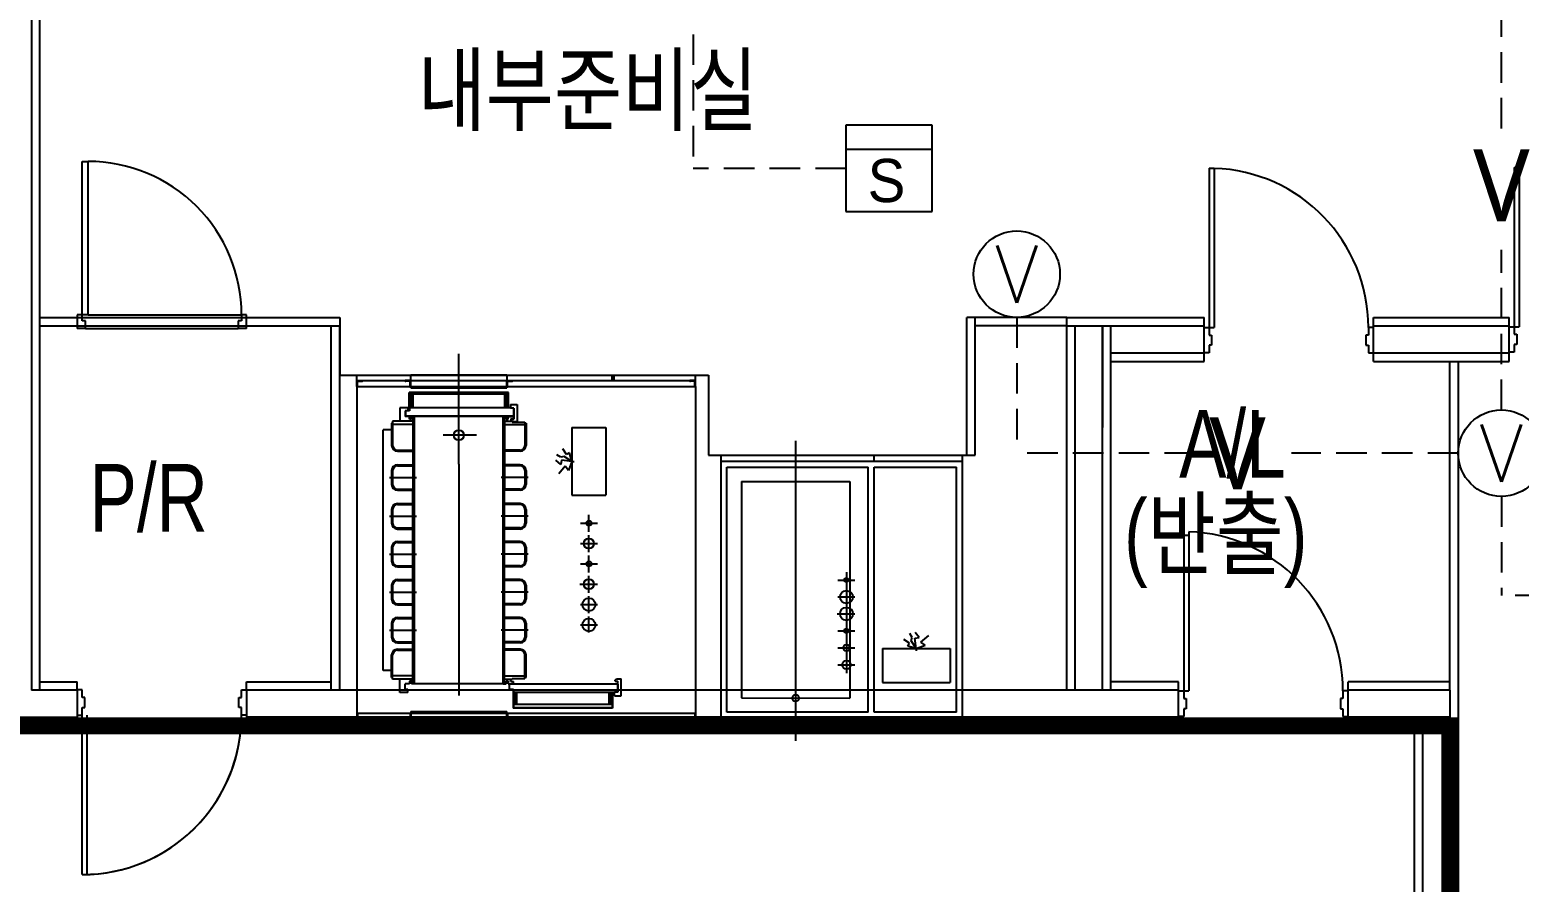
# Model space of a CAD drawing. Header units: millimetres. Extents: x 1710 to 94914, y 1329 to 63037.
# Drawn here: x 44202 to 52991, y 41161 to 46192 of the extents above; entities that cross this region are included whole.
import ezdxf
from ezdxf.enums import TextEntityAlignment as Align

# ---------------------------------------------------------------- set-up
doc = ezdxf.new("R2010")
doc.units = ezdxf.units.MM
doc.header["$LTSCALE"] = 120
doc.linetypes.add('HIDDENX2', pattern=[0.75, 0.5, -0.25])
for name, color, linetype in [('6구역', 51, 'Continuous'), ('ARCH', 9, 'Continuous'), ('DET', 2, 'Continuous'), ('DET-S', 2, 'Continuous'), ('fire', 2, 'Continuous'), ('fire-l', 4, 'Continuous'), ('STROBE', 1, 'Continuous')]:
    doc.layers.add(name, color=color, linetype=linetype)
doc.styles.add('GHD', font='')
doc.styles.add('ghs', font='')
doc.styles.get("Standard").update_dxf_attribs({"font": 'SIMPLEX.shx'})
doc.styles.add('SUKWOO', font='malgun.ttf')
doc.styles.get('GHD').set_extended_font_data('Dotum')
doc.styles.get('ghs').set_extended_font_data('Dotum')

# ---------------------------------------------------------------- blocks, each defined once
blk = doc.blocks.new('e-01')
at = {"layer": 'DET'}
for p, q in [((1.5, 1.5), (-1.5, 1.5)), ((-1.5, 1.5), (-1.5, -1.5)), ((1.5, -1.5), (1.5, 1.5)), ((1.5, 0.66), (-1.5, 0.66))]:
    blk.add_line(p, q, dxfattribs=at)
at = {"layer": 'DET-S'}
blk.add_line((-1.5, -1.5), (1.5, -1.5), dxfattribs=at)
at = {"layer": 'DET', "color": 1, "style": 'ghs'}
blk.add_text('S', height=1.5, dxfattribs=at).set_placement((-0.745, -1.172))
blk = doc.blocks.new('e-07')
at = {"layer": 'fire'}
blk.add_circle((0, 1.5), 1.5, dxfattribs=at)
at = {"layer": 'STROBE'}
blk.add_line((0, 3), (0, 2.99), dxfattribs=at)
at = {"layer": 'fire', "color": 1}
blk.add_text('V', height=2, dxfattribs=at).set_placement((0, 1.5), align=Align.MIDDLE)

msp = doc.modelspace()

# ---------------------------------------------------------------- linework, layer by layer
at = {"layer": '6구역', "linetype": 'Continuous', "const_width": 100, "elevation": 0}
msp.add_lwpolyline([(60281.3, 31994.2), (50381.3, 31994.2), (50381.3, 35944.2), (52581.3, 35944.2), (52581.3, 42084.2), (40531.3, 42084.2), (40531.3, 44357), (37056.3, 44357), (37056.3, 37968.3), (36105.3, 37968.3), (36105.3, 35920.8), (25778.8, 35920.8), (25778.8, 44357)], dxfattribs=at)
at = {"layer": 'ARCH', "color": 9}
for p, q in [((44211.3, 51924.1, 0), (44211.3, 42294.2, 0)), ((44261.3, 42294.2, 0), (44261.3, 51924.1, 0)), ((44510.7, 44509.2, 0), (44510.7, 45414.5, 0)), ((44510.7, 45414.5, 0), (44546, 45414.5, 0)), ((44546, 44509.2, 0), (44546, 45414.5, 0)), ((51161.3, 45374.2, 0), (51161.3, 44434.2, 0)), ((51161.3, 45374.2, 0), (51191.3, 45374.2, 0)), ((51191.3, 45374.2, 0), (51191.3, 44434.2, 0)), ((52961.3, 45379.2, 0), (52961.3, 44439.2, 0)), ((52961.3, 45379.2, 0), (52991.3, 45379.2, 0)), ((52991.3, 45379.2, 0), (52991.3, 44439.2, 0)), ((44261.3, 44494.2, 0), (46031.3, 44494.2, 0)), ((44510.7, 44509.2, 0), (44481.3, 44509.2, 0)), ((44481.3, 44509.2, 0), (44481.3, 44429.2, 0)), ((44481.3, 44494.2, 0), (44481.3, 44444.2, 0)), ((44481.3, 44494.2, 0), (44481.3, 44444.2, 0)), ((44510.7, 44473.3, 0), (44510.7, 44509.2, 0)), ((44546, 44509.2, 0), (44510.7, 44509.2, 0)), ((44546, 44509.2, 0), (45452, 44509.2, 0)), ((45452, 44509.2, 0), (45452, 44473.3, 0)), ((45481.3, 44509.2, 0), (45452, 44509.2, 0)), ((45481.3, 44429.2, 0), (45481.3, 44509.2, 0)), ((45481.3, 44444.2, 0), (45481.3, 44494.2, 0)), ((46031.3, 44494.2, 0), (46031.3, 44152.2, 0)), ((49731.3, 43680.2, 0), (49731.3, 44494.2, 0)), ((49731.3, 43680.2, 0), (49731.3, 44494.2, 0)), ((50321.3, 44494.2, 0), (49731.3, 44494.2, 0)), ((49781.3, 43680.2, 0), (49781.3, 44494.2, 0)), ((49781.3, 43680.2, 0), (49781.3, 44494.2, 0)), ((50321.3, 44494.2, 0), (51131.3, 44494.2, 0)), ((50321.3, 42294.2, 0), (50321.3, 44494.2, 0)), ((51131.3, 44234.2, 0), (51131.3, 44494.2, 0)), ((52131.3, 44494.2, 0), (52931.3, 44494.2, 0)), ((52131.3, 44234.2, 0), (52131.3, 44494.2, 0)), ((52931.3, 44234.2, 0), (52931.3, 44494.2, 0)), ((44261.3, 44444.2, 0), (46031.3, 44444.2, 0)), ((44261.3, 44444.2, 0), (46031.3, 44444.2, 0)), ((44531.2, 44429.2, 0), (44481.3, 44429.2, 0)), ((44531.2, 44473.3, 0), (44510.7, 44473.3, 0)), ((44531.2, 44429.2, 0), (44531.2, 44473.3, 0)), ((44531.2, 44429.2, 0), (45431.5, 44429.2, 0)), ((45431.5, 44473.3, 0), (45431.5, 44429.2, 0)), ((45452, 44473.3, 0), (45431.5, 44473.3, 0)), ((45452, 44473.3, 0), (45431.5, 44473.3, 0)), ((45481.3, 44429.2, 0), (45431.5, 44429.2, 0)), ((45981.3, 42294.2, 0), (45981.3, 44444.2, 0)), ((45981.3, 42294.2, 0), (45981.3, 44444.2, 0)), ((46031.3, 42294.2, 0), (46031.3, 44444.2, 0)), ((49781.3, 43844.2, 0), (49781.3, 44444.2, 0)), ((49781.3, 43844.2, 0), (49781.3, 44444.2, 0)), ((50321.3, 44444.2, 0), (49781.3, 44444.2, 0)), ((50321.3, 44444.2, 0), (51131.3, 44444.2, 0)), ((50371.3, 42294.2, 0), (50371.3, 44444.2, 0)), ((50531.3, 42294.2, 0), (50531.3, 44444.2, 0)), ((50531.3, 44444.2, 0), (50531.3, 43844.2, 0)), ((50531.3, 44444.2, 0), (50531.3, 43844.2, 0)), ((50581.3, 42294.2, 0), (50581.3, 44444.2, 0)), ((51131.3, 44279.2, 0), (51131.3, 44439.2, 0)), ((51131.3, 44434.2, 0), (51161.3, 44434.2, 0)), ((51161.3, 44434.2, 0), (51191.3, 44434.2, 0)), ((51161.3, 44434.2, 0), (51161.3, 44389.2, 0)), ((51161.3, 44389.2, 0), (51176.3, 44389.2, 0)), ((51176.3, 44389.2, 0), (51176.3, 44329.2, 0)), ((52101.3, 44389.2, 0), (52086.3, 44389.2, 0)), ((52086.3, 44389.2, 0), (52086.3, 44329.2, 0)), ((52131.3, 44434.2, 0), (52101.3, 44434.2, 0)), ((52101.3, 44434.2, 0), (52101.3, 44389.2, 0)), ((52131.3, 44444.2, 0), (52931.3, 44444.2, 0)), ((52131.3, 44279.2, 0), (52131.3, 44439.2, 0)), ((52931.3, 44284.2, 0), (52931.3, 44444.2, 0)), ((52931.3, 44439.2, 0), (52961.3, 44439.2, 0)), ((52961.3, 44439.2, 0), (52991.3, 44439.2, 0)), ((52961.3, 44439.2, 0), (52961.3, 44394.2, 0)), ((52961.3, 44394.2, 0), (52976.3, 44394.2, 0)), ((52976.3, 44394.2, 0), (52976.3, 44334.2, 0)), ((51176.3, 44329.2, 0), (51161.3, 44329.2, 0)), ((51161.3, 44329.2, 0), (51161.3, 44284.2, 0)), ((52086.3, 44329.2, 0), (52101.3, 44329.2, 0)), ((52101.3, 44329.2, 0), (52101.3, 44284.2, 0)), ((52976.3, 44334.2, 0), (52961.3, 44334.2, 0)), ((52961.3, 44334.2, 0), (52961.3, 44289.2, 0)), ((46733.8, 43627.4, 0), (46733.8, 44278.3, 0)), ((50581.3, 44284.2, 0), (51131.3, 44284.2, 0)), ((50581.3, 44234.2, 0), (51131.3, 44234.2, 0)), ((51161.3, 44284.2, 0), (51131.3, 44284.2, 0)), ((52101.3, 44284.2, 0), (52131.3, 44284.2, 0)), ((52131.3, 44284.2, 0), (52931.3, 44284.2, 0)), ((52131.3, 44234.2, 0), (52931.3, 44234.2, 0)), ((52581.3, 42294.2, 0), (52581.3, 44234.2, 0)), ((52631.3, 44234.2, 0), (52631.3, 34894.2, 0)), ((52961.3, 44289.2, 0), (52931.3, 44289.2, 0)), ((46031.3, 44152.2, 0), (48206.3, 44152.2, 0)), ((46131.3, 44087.2, 0), (46131.3, 44152.2, 0)), ((46131.3, 44152.2, 0), (46451.3, 44152.2, 0)), ((46451.3, 44079.2, 0), (46451.3, 44152.2, 0)), ((47016.3, 44152.2, 0), (46451.3, 44152.2, 0)), ((47016.3, 44152.2, 0), (47016.3, 44079.2, 0)), ((47016.3, 44152.2, 0), (47638.8, 44152.2, 0)), ((47638.8, 44122.2, 0), (47638.8, 44152.2, 0)), ((47651.3, 44152.2, 0), (48131.3, 44152.2, 0)), ((47651.3, 44122.2, 0), (47651.3, 44152.2, 0)), ((48131.3, 44087.2, 0), (48131.3, 44152.2, 0)), ((48206.3, 44152.2, 0), (48206.3, 43680.2, 0)), ((46131.3, 44087.2, 0), (46131.3, 44122.2, 0)), ((46131.3, 44122.2, 0), (46166.3, 44122.2, 0)), ((46131.3, 44087.2, 0), (48131.3, 44087.2, 0)), ((46131.3, 44087.2, 0), (46131.3, 42159.2, 0)), ((46136.3, 44092.2, 0), (46136.3, 44117.2, 0)), ((46136.3, 44117.2, 0), (46161.3, 44117.2, 0)), ((46166.3, 44122.2, 0), (48081.3, 44122.2, 0)), ((46451.3, 44122.2, 0), (46416.3, 44122.2, 0)), ((46446.3, 44117.2, 0), (46421.3, 44117.2, 0)), ((46441.3, 43941.7, 0), (46441.3, 44051.7, 0)), ((47027.3, 44051.7, 0), (46441.3, 44051.7, 0)), ((46442.8, 43941.7, 0), (46442.8, 44050.2, 0)), ((47025.8, 44050.2, 0), (46442.8, 44050.2, 0)), ((46442.8, 43960.7, 0), (46442.8, 44040.7, 0)), ((47025.8, 44040.7, 0), (46442.8, 44040.7, 0)), ((46446.3, 44092.2, 0), (46446.3, 44117.2, 0)), ((46451.3, 44087.2, 0), (46451.3, 44122.2, 0)), ((46451.3, 44079.2, 0), (47016.3, 44079.2, 0)), ((46452.8, 44040.7, 0), (46452.8, 43960.7, 0)), ((46462.8, 44040.7, 0), (46452.8, 44040.7, 0)), ((46462.8, 44040.7, 0), (46462.8, 43960.7, 0)), ((47005.8, 43960.7, 0), (47005.8, 44040.7, 0)), ((47015.8, 44040.7, 0), (47005.8, 44040.7, 0)), ((47015.8, 43960.7, 0), (47015.8, 44040.7, 0)), ((47016.3, 44087.2, 0), (47016.3, 44122.2, 0)), ((47016.3, 44122.2, 0), (47051.3, 44122.2, 0)), ((47021.3, 44092.2, 0), (47021.3, 44117.2, 0)), ((47021.3, 44117.2, 0), (47046.3, 44117.2, 0)), ((47025.8, 43960.7, 0), (47025.8, 44050.2, 0)), ((47025.8, 43960.7, 0), (47025.8, 44040.7, 0)), ((47027.3, 43960.7, 0), (47027.3, 44051.7, 0)), ((48081.3, 44122.2, 0), (48131.3, 44122.2, 0)), ((48131.3, 44122.2, 0), (48096.3, 44122.2, 0)), ((48126.3, 44117.2, 0), (48101.3, 44117.2, 0)), ((48126.3, 44092.2, 0), (48126.3, 44117.2, 0)), ((48131.3, 44087.2, 0), (48131.3, 44122.2, 0)), ((48131.3, 44087.2, 0), (48131.3, 42159.2, 0)), ((46432.8, 43959.7, 0), (46385.3, 43959.7, 0)), ((46385.3, 43959.7, 0), (46385.3, 43880.7, 0)), ((46432.8, 43959.7, 0), (46432.8, 43942.7, 0)), ((47038.8, 43960.7, 0), (46442.8, 43960.7, 0)), ((46442.8, 43960.7, 0), (46442.8, 43941.7, 0)), ((47038.8, 43979.7, 0), (47038.8, 43957.7, 0)), ((47038.8, 43979.7, 0), (47078.8, 43979.7, 0)), ((47038.8, 43957.7, 0), (47038.8, 43960.7, 0)), ((47058.8, 43957.7, 0), (47038.8, 43957.7, 0)), ((47058.8, 43957.7, 0), (47038.8, 43957.7, 0)), ((47058.8, 43957.7, 0), (47058.8, 43893.7, 0)), ((47058.8, 43911.7, 0), (47058.8, 43957.7, 0)), ((47078.8, 43979.7, 0), (47078.8, 43879.7, 0)), ((46337.3, 43870.7, 0), (46337.3, 43738.7, 0)), ((46343.3, 43870.7, 0), (46337.3, 43870.7, 0)), ((46343.3, 43880.7, 0), (46343.3, 43861.7, 0)), ((46463.3, 43880.7, 0), (46343.3, 43880.7, 0)), ((46343.3, 43870.7, 0), (46343.3, 43738.7, 0)), ((46463.3, 43861.7, 0), (46343.3, 43861.7, 0)), ((46463.3, 43880.7, 0), (46385.3, 43880.7, 0)), ((46417.8, 43942.7, 0), (46417.8, 43909.7, 0)), ((46432.8, 43942.7, 0), (46417.8, 43942.7, 0)), ((46442.6, 43909.7, 0), (46417.8, 43909.7, 0)), ((46442.8, 43941.7, 0), (46419.8, 43941.7, 0)), ((46419.8, 43941.7, 0), (46419.8, 43911.7, 0)), ((47058.8, 43911.7, 0), (46419.8, 43911.7, 0)), ((46442.6, 43892.7, 0), (46442.6, 43909.7, 0)), ((46455.1, 43892.7, 0), (46442.6, 43892.7, 0)), ((46463.3, 43909.7, 0), (46455.1, 43909.7, 0)), ((46455.1, 43892.7, 0), (46455.1, 43909.7, 0)), ((46471.3, 43909.7, 0), (46463.3, 43909.7, 0)), ((46463.3, 43909.7, 0), (46463.3, 43475, 0)), ((46463.3, 43909.7, 0), (46463.3, 43880.7, 0)), ((46463.3, 43880.7, 0), (46463.3, 43861.7, 0)), ((46996.3, 43909.7, 0), (46471.3, 43909.7, 0)), ((46471.3, 42330.7, 0), (46471.3, 43909.7, 0)), ((46996.3, 43909.7, 0), (47004.3, 43909.7, 0)), ((46996.3, 42330.7, 0), (46996.3, 43909.7, 0)), ((47004.3, 43909.7, 0), (47004.3, 43475, 0)), ((47004.3, 43909.7, 0), (47004.3, 43880.7, 0)), ((47004.3, 43909.7, 0), (47012.6, 43909.7, 0)), ((47004.3, 43880.7, 0), (47039.8, 43880.7, 0)), ((47004.3, 43880.7, 0), (47004.3, 43861.7, 0)), ((47004.3, 43880.7, 0), (47047.8, 43880.7, 0)), ((47004.3, 43861.7, 0), (47124.3, 43861.7, 0)), ((47012.6, 43892.7, 0), (47012.6, 43909.7, 0)), ((47012.6, 43892.7, 0), (47025.1, 43892.7, 0)), ((47025.1, 43909.7, 0), (47055.8, 43909.7, 0)), ((47025.1, 43892.7, 0), (47025.1, 43909.7, 0)), ((47039.8, 43894.7, 0), (47039.8, 43880.7, 0)), ((47039.8, 43894.7, 0), (47055.8, 43894.7, 0)), ((47042.8, 43893.7, 0), (47042.8, 43887.7, 0)), ((47042.8, 43893.7, 0), (47058.8, 43893.7, 0)), ((47042.8, 43887.7, 0), (47050.8, 43879.7, 0)), ((47047.8, 43880.7, 0), (47047.8, 43876.7, 0)), ((47047.8, 43876.7, 0), (47124.3, 43876.7, 0)), ((47050.8, 43879.7, 0), (47078.8, 43879.7, 0)), ((47055.8, 43909.7, 0), (47055.8, 43894.7, 0)), ((47124.3, 43876.7, 0), (47124.3, 43861.7, 0)), ((47124.3, 43870.7, 0), (47124.3, 43738.7, 0)), ((47124.3, 43870.7, 0), (47130.3, 43870.7, 0)), ((47130.3, 43870.7, 0), (47130.3, 43738.7, 0)), ((46337.3, 43830.7, 0), (46287.3, 43830.7, 0)), ((46287.3, 42409.7, 0), (46287.3, 43830.7, 0)), ((46838.7, 43799.3, 0), (46641.1, 43799.3, 0)), ((47401.3, 43844, 0), (47601.3, 43844, 0)), ((47401.3, 43844, 0), (47401.3, 43444, 0)), ((47601.3, 43844, 0), (47601.3, 43444, 0)), ((46371.3, 43710.7, 0), (46463.3, 43710.7, 0)), ((46371.3, 43704.7, 0), (46463.3, 43704.7, 0)), ((47096.3, 43710.7, 0), (47004.3, 43710.7, 0)), ((47096.3, 43704.7, 0), (47004.3, 43704.7, 0)), ((47369.5, 43684.8, 0), (47347.6, 43717.7, 0)), ((47386.5, 43694.6, 0), (47369.5, 43684.8, 0)), ((47401.3, 43644.2, 0), (47386.5, 43694.6, 0)), ((48721.3, 43765.3, 0), (48721.3, 41994.4, 0)), ((46371.3, 43624.2, 0), (46463.3, 43624.2, 0)), ((46371.3, 43618.2, 0), (46463.3, 43618.2, 0)), ((46733.8, 43627.4, 0), (46733.8, 42261.9, 0)), ((47096.3, 43624.2, 0), (47004.3, 43624.2, 0)), ((47096.3, 43618.2, 0), (47004.3, 43618.2, 0)), ((47335.4, 43626.5, 0), (47306.2, 43650.8, 0)), ((47335.4, 43669, 0), (47312.3, 43682.4, 0)), ((47362.2, 43616.7, 0), (47323.2, 43570.5, 0)), ((47356.1, 43673.9, 0), (47335.4, 43669, 0)), ((47339, 43652, 0), (47335.4, 43626.5, 0)), ((47401.3, 43644.2, 0), (47339, 43652, 0)), ((47401.3, 43644.2, 0), (47356.1, 43673.9, 0)), ((47381.6, 43591.2, 0), (47362.2, 43616.7, 0)), ((47401.3, 43644.2, 0), (47381.6, 43591.2, 0)), ((47401.3, 43644, 0), (47413.8, 43644, 0)), ((48206.3, 43680.2, 0), (49781.3, 43680.2, 0)), ((48281.3, 42129.2, 0), (48281.3, 43680.2, 0)), ((48281.3, 43680.2, 0), (49705.3, 43680.2, 0)), ((48281.3, 43645.2, 0), (49705.3, 43645.2, 0)), ((48316.3, 42164.2, 0), (48316.3, 43610.2, 0)), ((48316.3, 43610.2, 0), (49150.3, 43610.2, 0)), ((49150.3, 42164.2, 0), (49150.3, 43610.2, 0)), ((49185.3, 43645.2, 0), (49185.3, 43680.2, 0)), ((49185.3, 42164.2, 0), (49185.3, 43610.2, 0)), ((49185.3, 43610.2, 0), (49670.3, 43610.2, 0)), ((49670.3, 42164.2, 0), (49670.3, 43610.2, 0)), ((49705.3, 42129.2, 0), (49705.3, 43680.2, 0)), ((46325.3, 43549.2, 0), (46484.5, 43549.2, 0)), ((46337.3, 43590.2, 0), (46337.3, 43508.2, 0)), ((46343.3, 43590.2, 0), (46343.3, 43508.2, 0)), ((47142.4, 43549.2, 0), (46983.2, 43549.2, 0)), ((47124.3, 43590.2, 0), (47124.3, 43508.2, 0)), ((47130.3, 43590.2, 0), (47130.3, 43508.2, 0)), ((48401.3, 43526.3, 0), (48401.3, 42248.1, 0)), ((48401.3, 43526.3, 0), (49041.3, 43526.3, 0)), ((49041.3, 43526.3, 0), (49041.3, 42246.3, 0)), ((46371.3, 43480.2, 0), (46463.3, 43480.2, 0)), ((46371.3, 43474.2, 0), (46463.3, 43474.2, 0)), ((46463.3, 42330.7, 0), (46463.3, 43475, 0)), ((47096.3, 43480.2, 0), (47004.3, 43480.2, 0)), ((47004.3, 42330.7, 0), (47004.3, 43475, 0)), ((47096.3, 43474.2, 0), (47004.3, 43474.2, 0)), ((47401.3, 43444, 0), (47601.3, 43444, 0)), ((46337.3, 43361.2, 0), (46337.3, 43279.2, 0)), ((46343.3, 43361.2, 0), (46343.3, 43279.2, 0)), ((46371.3, 43395.2, 0), (46463.3, 43395.2, 0)), ((46371.3, 43389.2, 0), (46463.3, 43389.2, 0)), ((47096.3, 43395.2, 0), (47004.3, 43395.2, 0)), ((47096.3, 43389.2, 0), (47004.3, 43389.2, 0)), ((47124.3, 43361.2, 0), (47124.3, 43279.2, 0)), ((47130.3, 43361.2, 0), (47130.3, 43279.2, 0)), ((46325.3, 43320.2, 0), (46484.5, 43320.2, 0)), ((46371.3, 43251.2, 0), (46463.3, 43251.2, 0)), ((46371.3, 43245.2, 0), (46463.3, 43245.2, 0)), ((47142.4, 43320.2, 0), (46983.2, 43320.2, 0)), ((47096.3, 43251.2, 0), (47004.3, 43251.2, 0)), ((47096.3, 43245.2, 0), (47004.3, 43245.2, 0)), ((47451.3, 43279.2, 0), (47551.3, 43279.2, 0)), ((47501.3, 43229.2, 0), (47501.3, 43329.2, 0)), ((46371.3, 43171.2, 0), (46463.3, 43171.2, 0)), ((46371.3, 43165.2, 0), (46463.3, 43165.2, 0)), ((47096.3, 43171.2, 0), (47004.3, 43171.2, 0)), ((47096.3, 43165.2, 0), (47004.3, 43165.2, 0)), ((47451.3, 43159.2, 0), (47551.3, 43159.2, 0)), ((47501.3, 43109.2, 0), (47501.3, 43209.2, 0)), ((51011.3, 43229.2, 0), (51011.3, 42289.2, 0)), ((51011.3, 43209.2, 0), (51041.3, 43209.2, 0)), ((51041.3, 43229.2, 0), (51041.3, 42289.2, 0)), ((46325.3, 43096.2, 0), (46484.5, 43096.2, 0)), ((46337.3, 43137.2, 0), (46337.3, 43055.2, 0)), ((46343.3, 43137.2, 0), (46343.3, 43055.2, 0)), ((47142.4, 43096.2, 0), (46983.2, 43096.2, 0)), ((47124.3, 43137.2, 0), (47124.3, 43055.2, 0)), ((47130.3, 43137.2, 0), (47130.3, 43055.2, 0)), ((47501.3, 42989.2, 0), (47501.3, 43089.2, 0)), ((46371.3, 43027.2, 0), (46463.3, 43027.2, 0)), ((46371.3, 43021.2, 0), (46463.3, 43021.2, 0)), ((47096.3, 43027.2, 0), (47004.3, 43027.2, 0)), ((47096.3, 43021.2, 0), (47004.3, 43021.2, 0)), ((47451.3, 43039.2, 0), (47551.3, 43039.2, 0)), ((49021.3, 42989.7, 0), (49021.3, 42894.2, 0)), ((46337.3, 42913.2, 0), (46337.3, 42831.2, 0)), ((46343.3, 42913.2, 0), (46343.3, 42831.2, 0)), ((46371.3, 42947.2, 0), (46463.3, 42947.2, 0)), ((46371.3, 42941.2, 0), (46463.3, 42941.2, 0)), ((47096.3, 42947.2, 0), (47004.3, 42947.2, 0)), ((47096.3, 42941.2, 0), (47004.3, 42941.2, 0)), ((47124.3, 42913.2, 0), (47124.3, 42831.2, 0)), ((47130.3, 42913.2, 0), (47130.3, 42831.2, 0)), ((47447, 42919.2, 0), (47551.3, 42919.2, 0)), ((47501.3, 42869.2, 0), (47501.3, 42969.2, 0)), ((48971.3, 42944.2, 0), (49071.3, 42944.2, 0)), ((49021.3, 42894.2, 0), (49021.3, 42794.2, 0)), ((46325.3, 42872.2, 0), (46484.5, 42872.2, 0)), ((47142.4, 42872.2, 0), (46983.2, 42872.2, 0)), ((47501.3, 42749.2, 0), (47501.3, 42849.2, 0)), ((48971.3, 42844.2, 0), (49071.3, 42844.2, 0)), ((46371.3, 42803.2, 0), (46463.3, 42803.2, 0)), ((46371.3, 42797.2, 0), (46463.3, 42797.2, 0)), ((46371.3, 42723.2, 0), (46463.3, 42723.2, 0)), ((46371.3, 42717.2, 0), (46463.3, 42717.2, 0)), ((47096.3, 42803.2, 0), (47004.3, 42803.2, 0)), ((47096.3, 42797.2, 0), (47004.3, 42797.2, 0)), ((47096.3, 42723.2, 0), (47004.3, 42723.2, 0)), ((47096.3, 42717.2, 0), (47004.3, 42717.2, 0)), ((47451.3, 42799.2, 0), (47551.3, 42799.2, 0)), ((47501.3, 42633.7, 0), (47501.3, 42729.2, 0)), ((48967, 42744.2, 0), (49071.3, 42744.2, 0)), ((49021.3, 42794.2, 0), (49021.3, 42694.2, 0)), ((46325.3, 42648.2, 0), (46484.5, 42648.2, 0)), ((46337.3, 42689.2, 0), (46337.3, 42607.2, 0)), ((46343.3, 42689.2, 0), (46343.3, 42607.2, 0)), ((47142.4, 42648.2, 0), (46983.2, 42648.2, 0)), ((47124.3, 42689.2, 0), (47124.3, 42607.2, 0)), ((47130.3, 42689.2, 0), (47130.3, 42607.2, 0)), ((47451.3, 42679.2, 0), (47551.3, 42679.2, 0)), ((48971.3, 42644.2, 0), (49071.3, 42644.2, 0)), ((49021.3, 42694.2, 0), (49021.3, 42594.2, 0)), ((49408.3, 42605.1, 0), (49394.9, 42628.2, 0)), ((49450.9, 42605.1, 0), (49426.6, 42634.3, 0)), ((46371.3, 42579.2, 0), (46463.3, 42579.2, 0)), ((46371.3, 42573.2, 0), (46463.3, 42573.2, 0)), ((47096.3, 42579.2, 0), (47004.3, 42579.2, 0)), ((47096.3, 42573.2, 0), (47004.3, 42573.2, 0)), ((48971.3, 42544.2, 0), (49071.3, 42544.2, 0)), ((49021.3, 42594.2, 0), (49021.3, 42494.2, 0)), ((49392.5, 42571, 0), (49359.7, 42592.9, 0)), ((49382.8, 42554, 0), (49392.5, 42571, 0)), ((49433.1, 42539.1, 0), (49382.8, 42554, 0)), ((49403.4, 42584.4, 0), (49408.3, 42605.1, 0)), ((49433.1, 42539.1, 0), (49403.4, 42584.4, 0)), ((49425.3, 42601.4, 0), (49450.9, 42605.1, 0)), ((49433.1, 42539.1, 0), (49425.3, 42601.4, 0)), ((49433.1, 42539.1, 0), (49486.2, 42558.9, 0)), ((49460.6, 42578.3, 0), (49506.8, 42617.2, 0)), ((49486.2, 42558.9, 0), (49460.6, 42578.3, 0)), ((46337.3, 42369.7, 0), (46337.3, 42501.7, 0)), ((46343.3, 42369.7, 0), (46343.3, 42501.7, 0)), ((46371.3, 42535.7, 0), (46463.3, 42535.7, 0)), ((46371.3, 42529.7, 0), (46463.3, 42529.7, 0)), ((47096.3, 42535.7, 0), (47004.3, 42535.7, 0)), ((47096.3, 42529.7, 0), (47004.3, 42529.7, 0)), ((47124.3, 42369.7, 0), (47124.3, 42501.7, 0)), ((47130.3, 42369.7, 0), (47130.3, 42501.7, 0)), ((49021.3, 42494.2, 0), (49021.3, 42394.2, 0)), ((49233.3, 42539.2, 0), (49233.3, 42339.2, 0)), ((49233.3, 42539.2, 0), (49633.3, 42539.2, 0)), ((49433.3, 42539.2, 0), (49433.3, 42526.6, 0)), ((49633.3, 42539.2, 0), (49633.3, 42339.2, 0)), ((46337.3, 42409.7, 0), (46287.3, 42409.7, 0)), ((46343.3, 42369.7, 0), (46337.3, 42369.7, 0)), ((46343.3, 42359.7, 0), (46343.3, 42378.7, 0)), ((46463.3, 42378.7, 0), (46343.3, 42378.7, 0)), ((46463.3, 42359.7, 0), (46463.3, 42378.7, 0)), ((47004.3, 42359.7, 0), (47004.3, 42378.7, 0)), ((47004.3, 42378.7, 0), (47124.3, 42378.7, 0)), ((47124.3, 42363.7, 0), (47124.3, 42378.7, 0)), ((47124.3, 42369.7, 0), (47130.3, 42369.7, 0)), ((48971.3, 42444.2, 0), (49071.3, 42444.2, 0)), ((44481.3, 42294.2, 0), (44211.3, 42294.2, 0)), ((44211.3, 42294.2, 0), (44211.3, 42294.2, 0)), ((44261.3, 42344.2, 0), (44481.3, 42344.2, 0)), ((44261.3, 42344.2, 0), (44481.3, 42344.2, 0)), ((44481.3, 42294.2, 0), (44481.3, 42344.2, 0)), ((44481.3, 42295.9, 0), (44481.3, 42145.9, 0)), ((44511.3, 42295.9, 0), (44481.3, 42295.9, 0)), ((44481.3, 42295.9, 0), (44481.3, 42134.2, 0)), ((44511.3, 42295.9, 0), (44481.3, 42295.9, 0)), ((44511.3, 42250.9, 0), (44511.3, 42295.9, 0)), ((44511.3, 42250.9, 0), (44511.3, 42295.9, 0)), ((45451.3, 42250.9, 0), (45451.3, 42295.9, 0)), ((45451.3, 42295.9, 0), (45481.3, 42295.9, 0)), ((45451.3, 42250.9, 0), (45451.3, 42295.9, 0)), ((45451.3, 42295.9, 0), (45481.3, 42295.9, 0)), ((45481.3, 42344.2, 0), (45981.3, 42344.2, 0)), ((45481.3, 42294.2, 0), (45481.3, 42344.2, 0)), ((50981.3, 42294.2, 0), (45481.3, 42294.2, 0)), ((45481.3, 42294.2, 0), (45481.3, 42134.2, 0)), ((46463.3, 42359.7, 0), (46343.3, 42359.7, 0)), ((46385.3, 42280.7, 0), (46385.3, 42359.7, 0)), ((46463.3, 42359.7, 0), (46385.3, 42359.7, 0)), ((46432.8, 42280.7, 0), (46385.3, 42280.7, 0)), ((46442.6, 42330.7, 0), (46417.8, 42330.7, 0)), ((46417.8, 42297.7, 0), (46417.8, 42330.7, 0)), ((46432.8, 42297.7, 0), (46417.8, 42297.7, 0)), ((46432.8, 42280.7, 0), (46432.8, 42297.7, 0)), ((46442.6, 42347.7, 0), (46442.6, 42330.7, 0)), ((46455.1, 42347.7, 0), (46442.6, 42347.7, 0)), ((46455.1, 42347.7, 0), (46455.1, 42330.7, 0)), ((46463.3, 42330.7, 0), (46455.1, 42330.7, 0)), ((46463.3, 42330.7, 0), (46463.3, 42359.7, 0)), ((46471.3, 42330.7, 0), (46463.3, 42330.7, 0)), ((46996.3, 42330.7, 0), (46471.3, 42330.7, 0)), ((46996.3, 42330.7, 0), (47004.3, 42330.7, 0)), ((47004.3, 42330.7, 0), (47004.3, 42359.7, 0)), ((47004.3, 42359.7, 0), (47039.8, 42359.7, 0)), ((47004.3, 42359.7, 0), (47047.8, 42359.7, 0)), ((47004.3, 42330.7, 0), (47012.6, 42330.7, 0)), ((47012.6, 42347.7, 0), (47012.6, 42330.7, 0)), ((47012.6, 42347.7, 0), (47025.1, 42347.7, 0)), ((47025.1, 42347.7, 0), (47025.1, 42330.7, 0)), ((47025.1, 42330.7, 0), (47055.8, 42330.7, 0)), ((47033, 42298.7, 0), (47033, 42328.7, 0)), ((47672, 42328.7, 0), (47033, 42328.7, 0)), ((47056, 42298.7, 0), (47033, 42298.7, 0)), ((47039.8, 42345.7, 0), (47039.8, 42359.7, 0)), ((47039.8, 42345.7, 0), (47055.8, 42345.7, 0)), ((47047.8, 42363.7, 0), (47124.3, 42363.7, 0)), ((47047.8, 42359.7, 0), (47047.8, 42363.7, 0)), ((47054.5, 42298.7, 0), (47054.5, 42188.7, 0)), ((47055.8, 42330.7, 0), (47055.8, 42345.7, 0)), ((47056, 42279.7, 0), (47056, 42298.7, 0)), ((47056, 42298.7, 0), (47056, 42190.2, 0)), ((47056, 42289.7, 0), (47056, 42209.7, 0)), ((47652, 42279.7, 0), (47056, 42279.7, 0)), ((47066, 42209.7, 0), (47066, 42279.7, 0)), ((47076, 42209.7, 0), (47076, 42279.7, 0)), ((47619, 42279.7, 0), (47619, 42209.7, 0)), ((47629, 42279.7, 0), (47629, 42209.7, 0)), ((47639, 42279.7, 0), (47639, 42190.2, 0)), ((47640.5, 42279.7, 0), (47640.5, 42188.7, 0)), ((47672, 42282.7, 0), (47652, 42282.7, 0)), ((47652, 42260.7, 0), (47652, 42282.7, 0)), ((47672, 42282.7, 0), (47652, 42282.7, 0)), ((47652, 42282.7, 0), (47652, 42279.7, 0)), ((47656, 42352.7, 0), (47664, 42360.7, 0)), ((47656, 42346.7, 0), (47656, 42352.7, 0)), ((47656, 42346.7, 0), (47672, 42346.7, 0)), ((47664, 42360.7, 0), (47692, 42360.7, 0)), ((47672, 42282.7, 0), (47672, 42346.7, 0)), ((47672, 42328.7, 0), (47672, 42282.7, 0)), ((47692, 42260.7, 0), (47692, 42360.7, 0)), ((49233.3, 42339.2, 0), (49633.3, 42339.2, 0)), ((50981.3, 42344.2, 0), (50581.3, 42344.2, 0)), ((50981.3, 42294.2, 0), (50981.3, 42344.2, 0)), ((50981.3, 42134.2, 0), (50981.3, 42294.2, 0)), ((50981.3, 42289.2, 0), (51011.3, 42289.2, 0)), ((51011.3, 42289.2, 0), (51041.3, 42289.2, 0)), ((51011.3, 42289.2, 0), (51011.3, 42244.2, 0)), ((51981.3, 42289.2, 0), (51951.3, 42289.2, 0)), ((51951.3, 42289.2, 0), (51951.3, 42244.2, 0)), ((52581.3, 42344.2, 0), (51981.3, 42344.2, 0)), ((51981.3, 42294.2, 0), (51981.3, 42344.2, 0)), ((52581.3, 42294.2, 0), (51981.3, 42294.2, 0)), ((51981.3, 42134.2, 0), (51981.3, 42294.2, 0)), ((52581.3, 42294.2, 0), (52581.3, 35734.2, 0)), ((52581.3, 42294.2, 0), (52581.3, 35734.2, 0)), ((44526.3, 42250.9, 0), (44511.3, 42250.9, 0)), ((44526.3, 42250.9, 0), (44511.3, 42250.9, 0)), ((44511.3, 42145.9, 0), (44511.3, 42190.9, 0)), ((44511.3, 42190.9, 0), (44526.3, 42190.9, 0)), ((44511.3, 42145.9, 0), (44511.3, 42190.9, 0)), ((44511.3, 42190.9, 0), (44526.3, 42190.9, 0)), ((44526.3, 42190.9, 0), (44526.3, 42250.9, 0)), ((44526.3, 42190.9, 0), (44526.3, 42250.9, 0)), ((45436.3, 42190.9, 0), (45436.3, 42250.9, 0)), ((45436.3, 42250.9, 0), (45451.3, 42250.9, 0)), ((45436.3, 42190.9, 0), (45436.3, 42250.9, 0)), ((45436.3, 42250.9, 0), (45451.3, 42250.9, 0)), ((45451.3, 42190.9, 0), (45436.3, 42190.9, 0)), ((45451.3, 42190.9, 0), (45436.3, 42190.9, 0)), ((45451.3, 42145.9, 0), (45451.3, 42190.9, 0)), ((45451.3, 42145.9, 0), (45451.3, 42190.9, 0)), ((47640.5, 42188.7, 0), (47054.5, 42188.7, 0)), ((47639, 42209.7, 0), (47056, 42209.7, 0)), ((47639, 42190.2, 0), (47056, 42190.2, 0)), ((47076, 42209.7, 0), (47066, 42209.7, 0)), ((47629, 42209.7, 0), (47619, 42209.7, 0)), ((47652, 42260.7, 0), (47692, 42260.7, 0)), ((48401.3, 42248.1, 0), (49041.3, 42246.3, 0)), ((51011.3, 42244.2, 0), (51026.3, 42244.2, 0)), ((51026.3, 42244.2, 0), (51026.3, 42184.2, 0)), ((51951.3, 42244.2, 0), (51936.3, 42244.2, 0)), ((51936.3, 42244.2, 0), (51936.3, 42184.2, 0)), ((44051.3, 42134.2, 0), (44481.3, 42134.2, 0)), ((44481.3, 42145.9, 0), (44511.3, 42145.9, 0)), ((44481.3, 42145.9, 0), (44511.3, 42145.9, 0)), ((44481.3, 42134.2, 0), (44481.3, 42084.2, 0)), ((44511.3, 41205.9, 0), (44511.3, 42145.9, 0)), ((44511.3, 41205.9, 0), (44511.3, 42145.9, 0)), ((44541.3, 41205.9, 0), (44541.3, 42145.9, 0)), ((44541.3, 41205.9, 0), (44541.3, 42145.9, 0)), ((45481.3, 42145.9, 0), (45451.3, 42145.9, 0)), ((45481.3, 42145.9, 0), (45451.3, 42145.9, 0)), ((45481.3, 42134.2, 0), (45481.3, 42084.2, 0)), ((50981.3, 42134.2, 0), (45481.3, 42134.2, 0)), ((46131.3, 42159.2, 0), (46131.3, 42094.2, 0)), ((46131.3, 42159.2, 0), (48131.3, 42159.2, 0)), ((46131.3, 42124.2, 0), (46166.3, 42124.2, 0)), ((46136.3, 42154.2, 0), (46136.3, 42129.2, 0)), ((46136.3, 42129.2, 0), (46161.3, 42129.2, 0)), ((46166.3, 42124.2, 0), (47981.3, 42124.2, 0)), ((46451.3, 42124.2, 0), (46416.3, 42124.2, 0)), ((46446.3, 42129.2, 0), (46421.3, 42129.2, 0)), ((46446.3, 42154.2, 0), (46446.3, 42129.2, 0)), ((46451.3, 42167.2, 0), (46451.3, 42094.2, 0)), ((46451.3, 42167.2, 0), (47016.3, 42167.2, 0)), ((46451.3, 42159.2, 0), (46451.3, 42124.2, 0)), ((47016.3, 42094.2, 0), (47016.3, 42167.2, 0)), ((47016.3, 42159.2, 0), (47016.3, 42124.2, 0)), ((47016.3, 42124.2, 0), (47051.3, 42124.2, 0)), ((47021.3, 42154.2, 0), (47021.3, 42129.2, 0)), ((47021.3, 42129.2, 0), (47046.3, 42129.2, 0)), ((47638.8, 42124.2, 0), (47638.8, 42094.2, 0)), ((47651.3, 42124.2, 0), (47651.3, 42094.2, 0)), ((47981.3, 42124.2, 0), (48131.3, 42124.2, 0)), ((48131.3, 42124.2, 0), (48096.3, 42124.2, 0)), ((48126.3, 42129.2, 0), (48101.3, 42129.2, 0)), ((48126.3, 42154.2, 0), (48126.3, 42129.2, 0)), ((48131.3, 42159.2, 0), (48131.3, 42094.2, 0)), ((48131.3, 42159.2, 0), (48131.3, 42124.2, 0)), ((48131.3, 42129.2, 0), (48131.3, 42094.2, 0)), ((49705.3, 42129.2, 0), (48281.3, 42129.2, 0)), ((48281.3, 42129.2, 0), (48281.3, 42094.2, 0)), ((49150.3, 42164.2, 0), (48316.3, 42164.2, 0)), ((49670.3, 42164.2, 0), (49185.3, 42164.2, 0)), ((49185.3, 42129.2, 0), (49185.3, 42094.2, 0)), ((49705.3, 42129.2, 0), (49705.3, 42094.2, 0)), ((51011.3, 42139.2, 0), (50981.3, 42139.2, 0)), ((50981.3, 42084.2, 0), (50981.3, 42134.2, 0)), ((51026.3, 42184.2, 0), (51011.3, 42184.2, 0)), ((51011.3, 42184.2, 0), (51011.3, 42139.2, 0)), ((51936.3, 42184.2, 0), (51951.3, 42184.2, 0)), ((51951.3, 42184.2, 0), (51951.3, 42139.2, 0)), ((51951.3, 42139.2, 0), (51981.3, 42139.2, 0)), ((52581.3, 42134.2, 0), (51981.3, 42134.2, 0)), ((51981.3, 42084.2, 0), (51981.3, 42134.2, 0)), ((52421.3, 42134.2, 0), (52421.3, 35894.2, 0)), ((44051.3, 42084.2, 0), (44481.3, 42084.2, 0)), ((50981.3, 42084.2, 0), (45481.3, 42084.2, 0)), ((46131.3, 42094.2, 0), (46451.3, 42094.2, 0)), ((47016.3, 42094.2, 0), (46451.3, 42094.2, 0)), ((47016.3, 42094.2, 0), (47638.8, 42094.2, 0)), ((47651.3, 42094.2, 0), (48131.3, 42094.2, 0)), ((49705.3, 42094.2, 0), (48281.3, 42094.2, 0)), ((52421.3, 42084.2, 0), (51981.3, 42084.2, 0)), ((52371.3, 42084.2, 0), (52371.3, 35894.2, 0))]:
    msp.add_line(p, q, dxfattribs=at)
for centre, radius in [((46733.8, 43799.3, 0), 30), ((47501.3, 43279.2, 0), 15), ((47501.3, 43159.2, 0), 30), ((47501.3, 43039.2, 0), 15), ((47501.3, 42919.2, 0), 30), ((49021.3, 42944.2, 0), 12.7), ((47501.3, 42799.2, 0), 38.1), ((49021.3, 42844.2, 0), 38.1), ((47501.3, 42679.2, 0), 38.1), ((49021.3, 42744.2, 0), 38.1), ((49021.3, 42644.2, 0), 12.7), ((49021.3, 42544.2, 0), 19.1), ((49021.3, 42444.2, 0), 25.4), ((48721.3, 42247.2, 0), 20)]:
    msp.add_circle(centre, radius, dxfattribs=at)
for centre, radius, start, end in [((44547.3, 44509.8, 0), 904.7, 359.96385, 90.08492), ((51161.3, 44434.2, 0), 940, 360, 88.1729), ((46131.3, 44092.2, 0), 5, 269.99999, 359.99998), ((46161.3, 44122.2, 0), 5, 269.99999, 359.99998), ((46421.3, 44122.2, 0), 5, 180.00002, 270.00001), ((46451.3, 44092.2, 0), 5, 180.00002, 270.00001), ((47016.3, 44092.2, 0), 5, 269.99997, 359.99997), ((47046.3, 44122.2, 0), 5, 269.99997, 359.99997), ((48101.3, 44122.2, 0), 5, 180.00003, 270.00003), ((48131.3, 44092.2, 0), 5, 180.00003, 270.00003), ((46371.3, 43738.7, 0), 34, 180.00002, 270.00001), ((46371.3, 43738.7, 0), 28, 180.00002, 270.00001), ((47096.3, 43738.7, 0), 28, 269.99999, 359.99998), ((47096.3, 43738.7, 0), 34, 269.99999, 359.99998), ((46371.3, 43590.2, 0), 34, 90.00002, 180.00001), ((46371.3, 43590.2, 0), 28, 90.00002, 180.00001), ((47096.3, 43590.2, 0), 34, 359.99999, 89.99998), ((47096.3, 43590.2, 0), 28, 359.99999, 89.99998), ((46371.3, 43508.2, 0), 34, 180.00002, 270.00001), ((46371.3, 43508.2, 0), 28, 180.00002, 270.00001), ((47096.3, 43508.2, 0), 28, 269.99999, 359.99998), ((47096.3, 43508.2, 0), 34, 269.99999, 359.99998), ((46371.3, 43361.2, 0), 34, 90.00002, 180.00001), ((46371.3, 43361.2, 0), 28, 90.00002, 180.00001), ((47096.3, 43361.2, 0), 34, 359.99999, 89.99998), ((47096.3, 43361.2, 0), 28, 359.99999, 89.99998), ((46371.3, 43279.2, 0), 34, 180.00002, 270.00001), ((46371.3, 43279.2, 0), 28, 180.00002, 270.00001), ((47096.3, 43279.2, 0), 28, 269.99999, 359.99998), ((47096.3, 43279.2, 0), 34, 269.99999, 359.99998), ((46371.3, 43137.2, 0), 34, 90.00002, 180.00001), ((46371.3, 43137.2, 0), 28, 90.00002, 180.00001), ((47096.3, 43137.2, 0), 34, 359.99999, 89.99998), ((47096.3, 43137.2, 0), 28, 359.99999, 89.99998), ((51011.3, 42289.2, 0), 940, 360, 88.1729), ((46371.3, 43055.2, 0), 34, 180.00002, 270.00001), ((46371.3, 43055.2, 0), 28, 180.00002, 270.00001), ((47096.3, 43055.2, 0), 28, 269.99999, 359.99998), ((47096.3, 43055.2, 0), 34, 269.99999, 359.99998), ((46371.3, 42913.2, 0), 34, 90.00002, 180.00001), ((46371.3, 42913.2, 0), 28, 90.00002, 180.00001), ((47096.3, 42913.2, 0), 34, 359.99999, 89.99998), ((47096.3, 42913.2, 0), 28, 359.99999, 89.99998), ((46371.3, 42831.2, 0), 34, 180.00002, 270.00001), ((46371.3, 42831.2, 0), 28, 180.00002, 270.00001), ((47096.3, 42831.2, 0), 28, 269.99999, 359.99998), ((47096.3, 42831.2, 0), 34, 269.99999, 359.99998), ((46371.3, 42689.2, 0), 34, 90.00002, 180.00001), ((46371.3, 42689.2, 0), 28, 90.00002, 180.00001), ((47096.3, 42689.2, 0), 34, 359.99999, 89.99998), ((47096.3, 42689.2, 0), 28, 359.99999, 89.99998), ((46371.3, 42607.2, 0), 34, 180.00002, 270.00001), ((46371.3, 42607.2, 0), 28, 180.00002, 270.00001), ((47096.3, 42607.2, 0), 28, 269.99999, 359.99998), ((47096.3, 42607.2, 0), 34, 269.99999, 359.99998), ((46371.3, 42501.7, 0), 34, 89.99999, 179.99998), ((46371.3, 42501.7, 0), 28, 89.99999, 179.99998), ((47096.3, 42501.7, 0), 34, 0.00002, 90.00001), ((47096.3, 42501.7, 0), 28, 0.00002, 90.00001), ((44511.3, 42145.9, 0), 940, 270, 0), ((44511.3, 42145.9, 0), 940, 270, 358.1729), ((46131.3, 42154.2, 0), 5, 0.00002, 90.00001), ((46161.3, 42124.2, 0), 5, 0.00002, 90.00001), ((46421.3, 42124.2, 0), 5, 89.99999, 179.99998), ((46451.3, 42154.2, 0), 5, 89.99999, 179.99998), ((47016.3, 42154.2, 0), 5, 0.00003, 90.00003), ((47046.3, 42124.2, 0), 5, 0.00003, 90.00003), ((48101.3, 42124.2, 0), 5, 89.99997, 179.99997), ((48131.3, 42154.2, 0), 5, 89.99997, 179.99997)]:
    msp.add_arc(centre, radius, start, end, dxfattribs=at)
at = {"layer": 'fire-l', "linetype": 'HIDDENX2', "ltscale": 3}
for p in [(48116.5, 47244.3, 0), (49017.9, 45373.7, 0)]:
    msp.add_line(p, (48116.5, 45373.7, 0), dxfattribs=at)
at = {"layer": 'fire-l', "color": 3, "linetype": 'HIDDENX2', "ltscale": 3}
for p, q in [((52886.3, 45609.2, 0), (52886.3, 46599.2, 0)), ((52886.3, 43947.7, 0), (52886.3, 44892.7, 0)), ((50026.3, 44494.2, 0), (50026.3, 43692.7, 0)), ((51077.7, 43692.7, 0), (50026.3, 43692.7, 0)), ((52631.3, 43692.7, 0), (51647.1, 43692.7, 0)), ((52886.3, 43437.7, 0), (52886.3, 42852.7, 0)), ((53957.1, 42852.7, 0), (52886.3, 42852.7, 0))]:
    msp.add_line(p, q, dxfattribs=at)

# ---------------------------------------------------------------- block references
at = {"layer": 'fire-l', "xscale": 170, "yscale": 170, "zscale": 170}
for name, p in [('e-01', (49272.9, 45373.7, 0)), ('e-07', (50026.3, 44494.2, 0)), ('e-07', (52886.3, 43437.7, 0))]:
    msp.add_blockref(name, p, dxfattribs=at)

# ---------------------------------------------------------------- texts
at = {"layer": 'ARCH', "color": 9, "style": 'GHD', "width": 0.8}
for s, p in [('내부준비실', (46491.8, 45637.6, 0)), ('A/L', (50984.7, 43548.3, 0)), ('P/R', (44554.8, 43228.7, 0)), ('(반출)', (50659.6, 43017.3, 0))]:
    msp.add_text(s, height=400, dxfattribs=at).set_placement(p)
at = {"layer": 'STROBE', "style": 'SUKWOO'}
for p in [(52886.3, 45273.4, 0), (51328.8, 43692.7, 0)]:
    msp.add_text('V', height=425, dxfattribs=at).set_placement(p, align=Align.MIDDLE)

doc.saveas('drawing.dxf')
